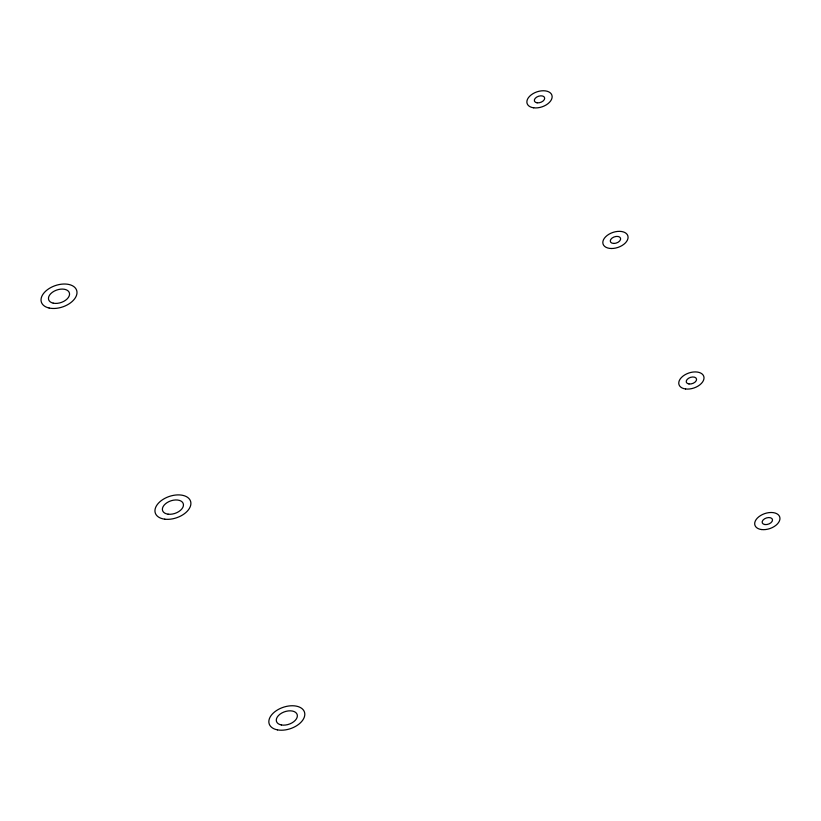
<?xml version="1.0" encoding="UTF-8"?>
<svg xmlns="http://www.w3.org/2000/svg" width="821" height="821" viewBox="0 0 821 821"><rect width="100%" height="100%" fill="white"/><g stroke="black" fill="none" stroke-linecap="round" stroke-linejoin="round"><path stroke-width="1.23" d="M761.498 529.545A13.064 7.912 -18.7 0 0 779.95 518.133A13.064 7.912 -18.7 0 0 760.544 515.567A13.064 7.912 -18.7 0 0 761.498 529.545M764.936 524.557A5.367 3.253 -18.7 0 0 772.51 519.867A5.367 3.253 -18.7 0 0 764.546 518.81A5.367 3.253 -18.7 0 0 764.936 524.557M685.556 388.959A13.064 7.912 -18.7 0 0 704.008 377.547A13.064 7.912 -18.7 0 0 684.601 374.992A13.064 7.912 -18.7 0 0 685.556 388.959M688.993 383.971A5.367 3.253 -18.7 0 0 696.577 379.292A5.367 3.253 -18.7 0 0 688.603 378.235A5.367 3.253 -18.7 0 0 688.993 383.971M611.378 248.506A13.064 7.912 -18.7 0 0 627.839 235.791A13.064 7.912 -18.7 0 0 607.13 235.473A13.064 7.912 -18.7 0 0 611.378 248.506M613.78 243.447A5.367 3.253 -18.7 0 0 620.543 238.223A5.367 3.253 -18.7 0 0 612.035 238.09A5.367 3.253 -18.7 0 0 613.78 243.447M533.681 107.808A13.064 7.912 -18.7 0 0 552.133 96.396A13.064 7.912 -18.7 0 0 532.726 93.83A13.064 7.912 -18.7 0 0 533.681 107.808M537.119 102.82A5.367 3.253 -18.7 0 0 544.692 98.13A5.367 3.253 -18.7 0 0 536.718 97.083A5.367 3.253 -18.7 0 0 537.119 102.82M277.477 729.869A18.606 11.278 -18.7 0 0 304.807 714.557A18.606 11.278 -18.7 0 0 278.186 709.529A18.606 11.278 -18.7 0 0 277.477 729.869M281.346 724.953A10.909 6.609 -18.7 0 0 297.366 715.974A10.909 6.609 -18.7 0 0 281.767 713.028A10.909 6.609 -18.7 0 0 281.346 724.953M164.744 519.18A18.606 11.278 -18.7 0 0 190.883 502.821A18.606 11.278 -18.7 0 0 163.122 499.353A18.606 11.278 -18.7 0 0 164.744 519.18M168.131 514.192A10.909 6.609 -18.7 0 0 183.452 504.597A10.909 6.609 -18.7 0 0 167.176 502.565A10.909 6.609 -18.7 0 0 168.131 514.192M49.116 308.019A18.606 11.278 -18.7 0 0 76.969 293.241A18.606 11.278 -18.7 0 0 50.943 287.483A18.606 11.278 -18.7 0 0 49.116 308.019M53.211 303.154A10.909 6.609 -18.7 0 0 69.539 294.482A10.909 6.609 -18.7 0 0 54.278 291.106A10.909 6.609 -18.7 0 0 53.211 303.154"/></g></svg>
